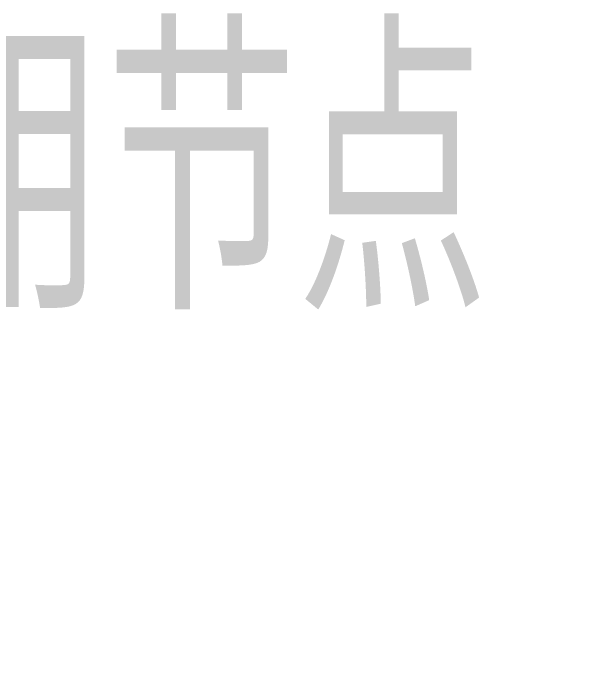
# Model space of a CAD drawing. Extents: x -160106 to 966792, y -663931 to 1550022.
# Drawn here: x -86407 to -85114, y -85334 to -83841 of the extents above; entities that cross this region are included whole.
import ezdxf
from ezdxf.enums import TextEntityAlignment as Align
from ezdxf.xclip import XClip

# ---------------------------------------------------------------- set-up
doc = ezdxf.new("R2010")
doc.units = 0
for name, color, linetype in [('20剖面图$0$AS-COLN', 6, 'Continuous'), ('20剖面图$0$PUB_HATCH', 8, 'Continuous'), ('S-SHAPE', 51, 'Continuous'), ('WZ', 2, 'Continuous')]:
    doc.layers.add(name, color=color, linetype=linetype)
doc.styles.add('HZ', font='romans.shx', dxfattribs={"width": 0.65, "bigfont": '&通用中文字体.shx'})
pattern_1 = [(45, (1654310.4, -568207.45), (-53.0330086, 53.0330086), []), (50, (1654310.4, -568207.45), (215.178055, -18.82564), [22.5, -247.5]), (355, (1654310.4, -568207.45), (-41.6254, 225.65764), [18, -198]), (100.4514, (1654328.33, -568209.02), (173.552815, 206.831863), [19.122057, -210.342634]), (46.1842, (1654310.4, -568147.45), (320.172315, -49.655704), [33.75, -371.25]), (96.6356, (1654337.08, -568151.6), (280.39881, 292.23536), [28.683086, -315.5139]), (351.1842, (1654310.4, -568147.45), (280.398584, 292.23558), [27, -297]), (21, (1654340.4, -568162.45), (179.072116, -120.785667), [22.5, -247.5]), (326, (1654340.4, -568162.45), (72.9946, 217.545014), [18, -198]), (71.4514, (1654355.32, -568172.52), (252.066789, 96.75915), [19.122057, -210.342634]), (37.5, (1654310.4, -568207.45), (3.6479566, 99.868156), [0, -195.6, 0, -201, 0, -198.75]), (7.5, (1654310.4, -568207.45), (78.920861, 118.3235136), [0, -114.6, 0, -191.1, 0, -75.75]), (327.5, (1654243.5, -568207.45), (160.146731, -6.7664615), [0, -75, 0, -234, 0, -310.5]), (317.5, (1654213.5, -568207.45), (174.955851, 30.031495), [0, -97.5, 0, -155.4, 0, -220.5])]

# ---------------------------------------------------------------- blocks, each defined once
blk = doc.blocks.new('20250828132035')
at = {"layer": '20剖面图$0$PUB_HATCH'}
h = blk.add_hatch(dxfattribs=at)
h.set_pattern_fill('钢筋混凝土', color=256, scale=30, style=0)
h.set_pattern_definition(pattern_1)
h.paths.add_polyline_path([(0, 12430), (0, 12550), (-10550, 12550), (-10550, 12430)])
h = blk.add_hatch(dxfattribs=at)
h.set_pattern_fill('钢筋混凝土', color=256, scale=30, style=0)
h.set_pattern_definition(pattern_1)
h.paths.add_polyline_path([(-2.7, 7370), (-2.7, 7490), (-10550, 7490), (-10550, 7370)])
at = {"layer": '20剖面图$0$AS-COLN'}
for p, q in [((-10550, 7490), (0, 7490)), ((-10550, 7370), (0, 7370))]:
    blk.add_line(p, q, dxfattribs=at)
at = {"layer": 'S-SHAPE'}
blk.add_line((-10550, 12430), (0, 12430), dxfattribs=at)

msp = doc.modelspace()

# ---------------------------------------------------------------- block references
at = {"ltscale": 50}
ref = msp.add_blockref('20250828132035', (-75853.47, -97764.22), dxfattribs=at)
XClip(ref).set_block_clipping_path([(-383.6332905604, 11628.4933007862), (825.3595986764, 14673.3031612723)])
ref = msp.add_blockref('20250828132035', (-78606.49, -92699.96), dxfattribs=at)
XClip(ref).set_block_clipping_path([(-212.7131614868, 6207.8567009832), (649.8650869959, 7813.8519071587)])

# ---------------------------------------------------------------- texts
at = {"layer": 'WZ', "style": 'HZ', "width": 0.75}
msp.add_text('通用节点', height=600, dxfattribs=at).set_placement((-87055.09, -84203.44, 0), align=Align.MIDDLE_LEFT)

doc.saveas('drawing.dxf')
